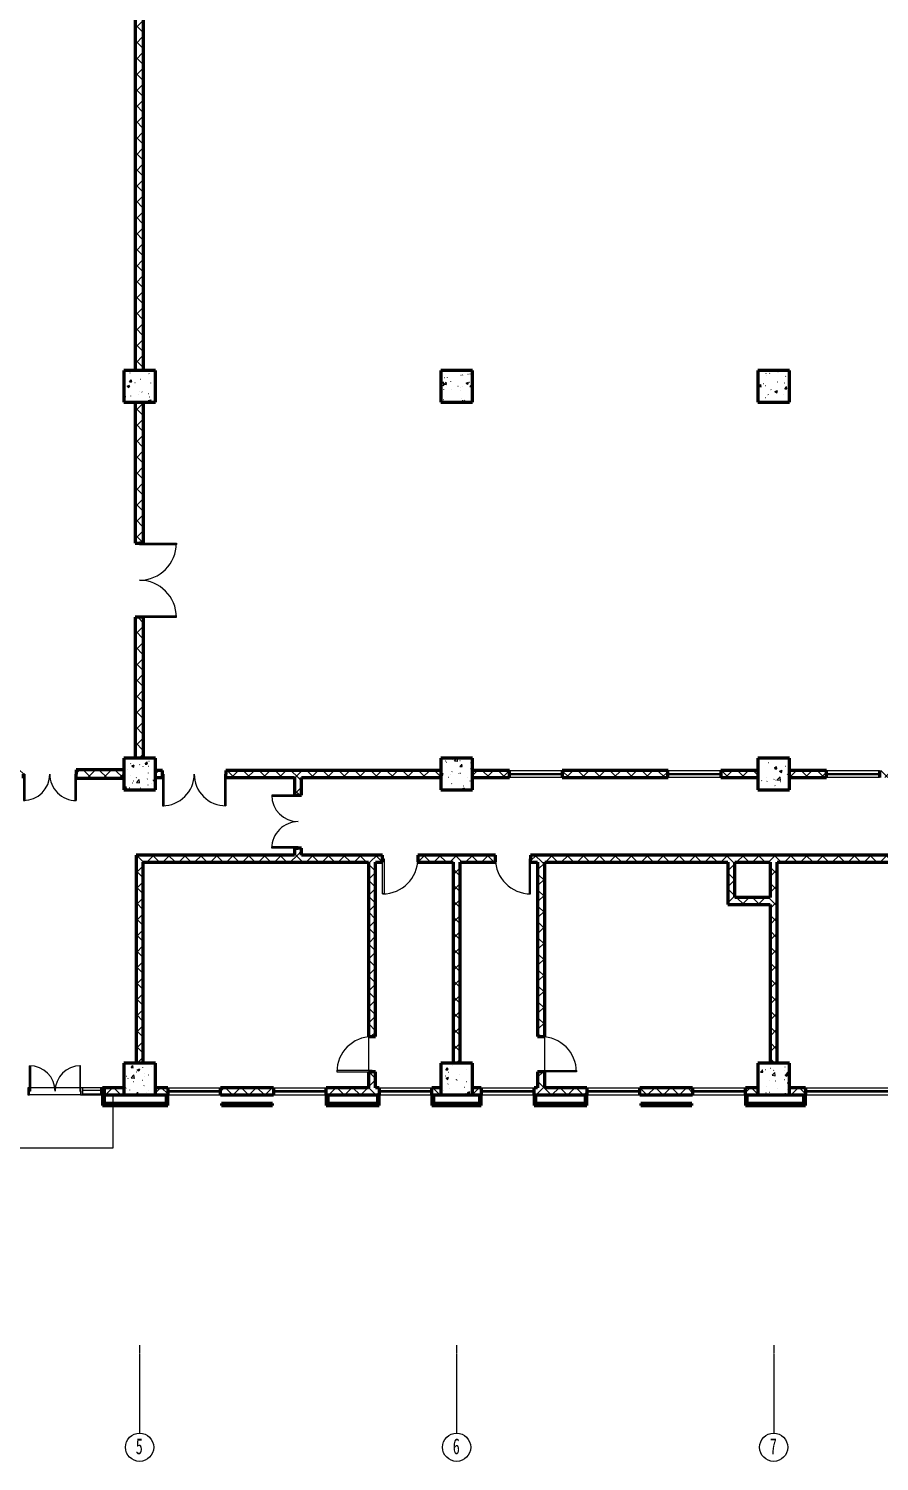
# Model space of a CAD drawing. Header units: millimetres. Extents: x -186019 to 257600, y -73860 to 134785.
# Drawn here: x -151969 to -127819, y 38485 to 79135 of the extents above; entities that cross this region are included whole.
import ezdxf

# ---------------------------------------------------------------- set-up
doc = ezdxf.new("R2010")
doc.units = ezdxf.units.MM
doc.linetypes.add('轴网线', pattern=[22.24, 12.7, -3.18, 3.18, -3.18])
for name, color, linetype, lineweight in [('A-DOOR', 31, 'Continuous', 13), ('A-FLOR', 192, 'Continuous', 13), ('A-GLAZ', 151, 'Continuous', 13), ('A-GLAZ-CURT', 52, 'Continuous', 13), ('A-GLAZ-CWMG', 51, 'Continuous', 13), ('A-WALL', 113, 'Continuous', 13), ('A-WALL-PATT', 111, 'Continuous', 50), ('S-COLS', 52, 'Continuous', 13), ('S-GRID', 1, 'Continuous', 13), ('S-GRID-IDEN', 1, 'Continuous', 13)]:
    doc.layers.add(name, color=color, linetype=linetype, lineweight=lineweight)
doc.styles.add('宋体_1', font='', dxfattribs={"width": 0.65, "height": 450})
doc.styles.get('宋体_1').set_extended_font_data('SimSun')
pattern_1 = [(45, (0, 0), (-226.27417, 226.27417), []), (135, (0, 0), (-226.27417, -226.27417), [])]

# ---------------------------------------------------------------- blocks, each defined once
blk = doc.blocks.new('结构矩形柱 - 结构柱-900 x 900 mm-V63-1F')
at = {"layer": 'S-COLS'}
h = blk.add_hatch(dxfattribs=at)
h.set_pattern_fill('FP_65', color=256, style=0, pattern_type=2)
h.set_pattern_definition([(50, (130819, -49335.2), (728.7365, -63.7558), [76.2, -838.2]), (355, (130819, -49335.2), (-140.9716, 764.2276), [60.96, -670.56]), (100.451, (130879.7, -49340.5), (587.77, 700.4668), [64.76, -712.36]), (46.184, (130819, -49132), (1084.316, -168.171), [114.3, -1257.3]), (96.636, (130909.4, -49146), (949.61, 989.71), [97.14, -1068.54]), (351.184, (130819, -49132), (949.621, 989.701), [91.44, -1005.84]), (21, (130920.6, -49182.8), (606.4579, -409.0606), [76.2, -838.2]), (326, (130920.6, -49182.8), (247.2083, 736.753), [60.96, -670.56]), (71.451, (130971.1, -49216.9), (853.6683, 327.6855), [64.76, -712.36]), (37.5, (130819, -49335.2), (12.3547, 338.2201), [6.706, -655.726, 6.706, -674.014, -673.1]), (37.5, (130819, -49335.2), (12.3547, 338.2201), [-1343.152, 6.706, -666.394]), (7.5, (130819, -49335.2), (267.2789, 400.7221), [6.706, -381.406, 6.706, -640.486, -256.54]), (7.5, (130819, -49335.2), (267.2789, 400.7221), [-1035.304, 6.706, -249.834]), (327.5, (130592.42, -49335.2), (542.36333, -22.91534), [6.706, -247.294, 6.706, -1837.334]), (327.5, (130592.42, -49335.2), (542.36333, -22.91534), [-260.706, -785.774, 6.706, -1044.854]), (317.5, (130490.82, -49335.2), (592.517, 101.7071), [6.706, -323.494, 6.706, -1266.342]), (317.5, (130490.82, -49335.2), (592.517, 101.7071), [-336.906, -519.582, 6.706, -740.054])])
h.paths.add_polyline_path([(-100, -450), (450, -450), (450, 450), (-450, 450), (-450, -450)], flags=0)
at = {"layer": 'S-COLS', "lineweight": 50}
for p, q in [((450, 450), (-450, 450)), ((-450, 450), (-450, -450)), ((450, -450), (450, 450)), ((-450, -450), (450, -450))]:
    blk.add_line(p, q, dxfattribs=at)
blk = doc.blocks.new('结构矩形柱 - 结构柱-900 x 900 mm-V64-1F')
at = {"layer": 'S-COLS'}
h = blk.add_hatch(dxfattribs=at)
h.set_pattern_fill('FP_66', color=256, style=0, pattern_type=2)
h.set_pattern_definition([(50, (130819, -57985.2), (728.7365, -63.7558), [76.2, -838.2]), (355, (130819, -57985.2), (-140.9716, 764.2276), [60.96, -670.56]), (100.451, (130879.7, -57990.5), (587.77, 700.4668), [64.76, -712.36]), (46.184, (130819, -57782), (1084.316, -168.171), [114.3, -1257.3]), (96.636, (130909.4, -57796), (949.61, 989.71), [97.14, -1068.54]), (351.184, (130819, -57782), (949.6206, 989.701), [91.44, -1005.84]), (21, (130920.6, -57832.8), (606.4579, -409.0606), [76.2, -838.2]), (326, (130920.6, -57832.8), (247.2083, 736.753), [60.96, -670.56]), (71.451, (130971.1, -57866.9), (853.6683, 327.6855), [64.76, -712.36]), (37.5, (130819, -57985.2), (12.3547, 338.2201), [6.706, -655.726, 6.706, -674.014, -673.1]), (37.5, (130819, -57985.2), (12.3547, 338.2201), [-1343.152, 6.706, -666.394]), (7.5, (130819, -57985.2), (267.2789, 400.7221), [6.706, -381.406, 6.706, -640.486, -256.54]), (7.5, (130819, -57985.2), (267.2789, 400.7221), [-1035.304, 6.706, -249.834]), (327.5, (130592.42, -57985.2), (542.36333, -22.91534), [6.706, -247.294, 6.706, -1837.334]), (327.5, (130592.42, -57985.2), (542.36333, -22.91534), [-260.706, -785.774, 6.706, -1044.854]), (317.5, (130490.82, -57985.2), (592.517, 101.7071), [6.706, -323.494, 6.706, -1266.342]), (317.5, (130490.82, -57985.2), (592.517, 101.7071), [-336.906, -519.582, 6.706, -740.054])])
h.paths.add_polyline_path([(-450, -450), (450, -450), (450, 450), (-450, 450)], flags=0)
at = {"layer": 'S-COLS', "lineweight": 50}
for p, q in [((450, 450), (-450, 450)), ((-450, 450), (-450, -450)), ((450, -450), (450, 450)), ((-450, -450), (450, -450))]:
    blk.add_line(p, q, dxfattribs=at)
blk = doc.blocks.new('结构矩形柱 - 结构柱-900 x 900 mm-V71-1F')
at = {"layer": 'S-COLS'}
h = blk.add_hatch(dxfattribs=at)
h.set_pattern_fill('FP_73', color=256, style=0, pattern_type=2)
h.set_pattern_definition([(50, (130819, -68985.2), (728.7365, -63.7558), [76.2, -838.2]), (355, (130819, -68985.2), (-140.9716, 764.2276), [60.96, -670.56]), (100.451, (130879.7, -68990.5), (587.77, 700.4668), [64.76, -712.36]), (46.184, (130819, -68782), (1084.316, -168.171), [114.3, -1257.3]), (96.636, (130909.4, -68796), (949.61, 989.71), [97.14, -1068.54]), (351.184, (130819, -68782), (949.6206, 989.701), [91.44, -1005.84]), (21, (130920.6, -68832.8), (606.4579, -409.0606), [76.2, -838.2]), (326, (130920.6, -68832.8), (247.2083, 736.753), [60.96, -670.56]), (71.451, (130971.1, -68866.9), (853.6683, 327.6855), [64.76, -712.36]), (37.5, (130819, -68985.2), (12.3547, 338.2201), [6.706, -655.726, 6.706, -674.014, -673.1]), (37.5, (130819, -68985.2), (12.3547, 338.2201), [-1343.152, 6.706, -666.394]), (7.5, (130819, -68985.2), (267.2789, 400.7221), [6.706, -381.406, 6.706, -640.486, -256.54]), (7.5, (130819, -68985.2), (267.2789, 400.7221), [-1035.304, 6.706, -249.834]), (327.5, (130592.42, -68985.2), (542.36333, -22.91534), [6.706, -247.294, 6.706, -1837.334]), (327.5, (130592.42, -68985.2), (542.36333, -22.91534), [-260.706, -785.774, 6.706, -1044.854]), (317.5, (130490.82, -68985.2), (592.517, 101.7071), [6.706, -323.494, 6.706, -1266.342]), (317.5, (130490.82, -68985.2), (592.517, 101.7071), [-336.906, -519.582, 6.706, -740.054])])
h.paths.add_polyline_path([(-100, -450), (450, -450), (450, 450), (-450, 450), (-450, -450)], flags=0)
at = {"layer": 'S-COLS', "lineweight": 50}
for p, q in [((450, 450), (-450, 450)), ((-450, 450), (-450, -450)), ((450, -450), (450, 450)), ((-450, -450), (450, -450))]:
    blk.add_line(p, q, dxfattribs=at)
blk = doc.blocks.new('结构矩形柱 - 结构柱-900 x 900 mm-V75-1F')
at = {"layer": 'S-COLS'}
h = blk.add_hatch(dxfattribs=at)
h.set_pattern_fill('FP_77', color=256, style=0, pattern_type=2)
h.set_pattern_definition([(50, (139819, -49335.2), (728.7365, -63.7558), [76.2, -838.2]), (355, (139819, -49335.2), (-140.9716, 764.2276), [60.96, -670.56]), (100.451, (139879.7, -49340.5), (587.77, 700.4668), [64.76, -712.36]), (46.184, (139819, -49132), (1084.316, -168.171), [114.3, -1257.3]), (96.636, (139909.4, -49146), (949.61, 989.71), [97.14, -1068.54]), (351.184, (139819, -49132), (949.6206, 989.701), [91.44, -1005.84]), (21, (139920.6, -49182.8), (606.4579, -409.0606), [76.2, -838.2]), (326, (139920.6, -49182.8), (247.2083, 736.753), [60.96, -670.56]), (71.451, (139971.1, -49216.9), (853.6683, 327.6855), [64.76, -712.36]), (37.5, (139819, -49335.2), (12.3547, 338.2201), [6.706, -655.726, 6.706, -674.014, -673.1]), (37.5, (139819, -49335.2), (12.3547, 338.2201), [-1343.152, 6.706, -666.394]), (7.5, (139819, -49335.2), (267.2789, 400.7221), [6.706, -381.406, 6.706, -640.486, -256.54]), (7.5, (139819, -49335.2), (267.2789, 400.7221), [-1035.304, 6.706, -249.834]), (327.5, (139592.42, -49335.2), (542.36333, -22.91534), [6.706, -247.294, 6.706, -1837.334]), (327.5, (139592.42, -49335.2), (542.36333, -22.91534), [-260.706, -785.774, 6.706, -1044.854]), (317.5, (139490.82, -49335.2), (592.517, 101.7071), [6.706, -323.494, 6.706, -1266.342]), (317.5, (139490.82, -49335.2), (592.517, 101.7071), [-336.906, -519.582, 6.706, -740.054])])
h.paths.add_polyline_path([(-450, -450), (450, -450), (450, 450), (-450, 450), (-450, -250)], flags=0)
at = {"layer": 'S-COLS', "lineweight": 50}
for p, q in [((450, 450), (-450, 450)), ((-450, 450), (-450, -450)), ((450, -450), (450, 450)), ((-450, -450), (450, -450))]:
    blk.add_line(p, q, dxfattribs=at)
blk = doc.blocks.new('结构矩形柱 - 结构柱-900 x 900 mm-V76-1F')
at = {"layer": 'S-COLS'}
h = blk.add_hatch(dxfattribs=at)
h.set_pattern_fill('FP_78', color=256, style=0, pattern_type=2)
h.set_pattern_definition([(50, (139819, -57985.2), (728.7365, -63.7558), [76.2, -838.2]), (355, (139819, -57985.2), (-140.9716, 764.2276), [60.96, -670.56]), (100.451, (139879.7, -57990.5), (587.77, 700.4668), [64.76, -712.36]), (46.184, (139819, -57782), (1084.316, -168.171), [114.3, -1257.3]), (96.636, (139909.4, -57796), (949.61, 989.71), [97.14, -1068.54]), (351.184, (139819, -57782), (949.6206, 989.701), [91.44, -1005.84]), (21, (139920.6, -57832.8), (606.4579, -409.0606), [76.2, -838.2]), (326, (139920.6, -57832.8), (247.2083, 736.753), [60.96, -670.56]), (71.451, (139971.1, -57866.9), (853.6683, 327.6855), [64.76, -712.36]), (37.5, (139819, -57985.2), (12.3547, 338.2201), [6.706, -655.726, 6.706, -674.014, -673.1]), (37.5, (139819, -57985.2), (12.3547, 338.2201), [-1343.152, 6.706, -666.394]), (7.5, (139819, -57985.2), (267.2789, 400.7221), [6.706, -381.406, 6.706, -640.486, -256.54]), (7.5, (139819, -57985.2), (267.2789, 400.7221), [-1035.304, 6.706, -249.834]), (327.5, (139592.42, -57985.2), (542.36333, -22.91534), [6.706, -247.294, 6.706, -1837.334]), (327.5, (139592.42, -57985.2), (542.36333, -22.91534), [-260.706, -785.774, 6.706, -1044.854]), (317.5, (139490.82, -57985.2), (592.517, 101.7071), [6.706, -323.494, 6.706, -1266.342]), (317.5, (139490.82, -57985.2), (592.517, 101.7071), [-336.906, -519.582, 6.706, -740.054])])
h.paths.add_polyline_path([(450, -450), (450, 450), (-450, 450), (-450, -450)], flags=0)
at = {"layer": 'S-COLS', "lineweight": 50}
for p, q in [((450, 450), (-450, 450)), ((-450, 450), (-450, -450)), ((450, -450), (450, 450)), ((-450, -450), (450, -450))]:
    blk.add_line(p, q, dxfattribs=at)
blk = doc.blocks.new('结构矩形柱 - 结构柱-900 x 900 mm-V77-1F')
at = {"layer": 'S-COLS'}
h = blk.add_hatch(dxfattribs=at)
h.set_pattern_fill('FP_79', color=256, style=0, pattern_type=2)
h.set_pattern_definition([(50, (139819, -68985.2), (728.7365, -63.7558), [76.2, -838.2]), (355, (139819, -68985.2), (-140.9716, 764.2276), [60.96, -670.56]), (100.451, (139879.7, -68990.5), (587.77, 700.4668), [64.76, -712.36]), (46.184, (139819, -68782), (1084.316, -168.171), [114.3, -1257.3]), (96.636, (139909.4, -68796), (949.61, 989.71), [97.14, -1068.54]), (351.184, (139819, -68782), (949.6206, 989.701), [91.44, -1005.84]), (21, (139920.6, -68832.8), (606.4579, -409.0606), [76.2, -838.2]), (326, (139920.6, -68832.8), (247.2083, 736.753), [60.96, -670.56]), (71.451, (139971.1, -68866.9), (853.6683, 327.6855), [64.76, -712.36]), (37.5, (139819, -68985.2), (12.3547, 338.2201), [6.706, -655.726, 6.706, -674.014, -673.1]), (37.5, (139819, -68985.2), (12.3547, 338.2201), [-1343.152, 6.706, -666.394]), (7.5, (139819, -68985.2), (267.2789, 400.7221), [6.706, -381.406, 6.706, -640.486, -256.54]), (7.5, (139819, -68985.2), (267.2789, 400.7221), [-1035.304, 6.706, -249.834]), (327.5, (139592.42, -68985.2), (542.36333, -22.91534), [6.706, -247.294, 6.706, -1837.334]), (327.5, (139592.42, -68985.2), (542.36333, -22.91534), [-260.706, -785.774, 6.706, -1044.854]), (317.5, (139490.82, -68985.2), (592.517, 101.7071), [6.706, -323.494, 6.706, -1266.342]), (317.5, (139490.82, -68985.2), (592.517, 101.7071), [-336.906, -519.582, 6.706, -740.054])])
h.paths.add_polyline_path([(450, -450), (450, 450), (-450, 450), (-450, -450)], flags=0)
at = {"layer": 'S-COLS', "lineweight": 50}
for p, q in [((450, 450), (-450, 450)), ((-450, 450), (-450, -450)), ((450, -450), (450, 450)), ((-450, -450), (450, -450))]:
    blk.add_line(p, q, dxfattribs=at)
blk = doc.blocks.new('结构矩形柱 - 结构柱-900 x 900 mm-V83-1F')
at = {"layer": 'S-COLS'}
h = blk.add_hatch(dxfattribs=at)
h.set_pattern_fill('FP_85', color=256, style=0, pattern_type=2)
h.set_pattern_definition([(50, (148819, -49335.2), (728.7365, -63.7558), [76.2, -838.2]), (355, (148819, -49335.2), (-140.9716, 764.2276), [60.96, -670.56]), (100.451, (148879.7, -49340.5), (587.77, 700.4668), [64.76, -712.36]), (46.184, (148819, -49132), (1084.316, -168.171), [114.3, -1257.3]), (96.636, (148909.4, -49146), (949.61, 989.71), [97.14, -1068.54]), (351.184, (148819, -49132), (949.6206, 989.701), [91.44, -1005.84]), (21, (148920.6, -49182.8), (606.4579, -409.0606), [76.2, -838.2]), (326, (148920.6, -49182.8), (247.2083, 736.753), [60.96, -670.56]), (71.451, (148971.1, -49216.9), (853.6683, 327.6855), [64.76, -712.36]), (37.5, (148819, -49335.2), (12.3547, 338.2201), [6.706, -655.726, 6.706, -674.014, -673.1]), (37.5, (148819, -49335.2), (12.3547, 338.2201), [-1343.152, 6.706, -666.394]), (7.5, (148819, -49335.2), (267.2789, 400.7221), [6.706, -381.406, 6.706, -640.486, -256.54]), (7.5, (148819, -49335.2), (267.2789, 400.7221), [-1035.304, 6.706, -249.834]), (327.5, (148592.42, -49335.2), (542.36333, -22.91534), [6.706, -247.294, 6.706, -1837.334]), (327.5, (148592.42, -49335.2), (542.36333, -22.91534), [-260.706, -785.774, 6.706, -1044.854]), (317.5, (148490.82, -49335.2), (592.517, 101.7071), [6.706, -323.494, 6.706, -1266.342]), (317.5, (148490.82, -49335.2), (592.517, 101.7071), [-336.906, -519.582, 6.706, -740.054])])
h.paths.add_polyline_path([(100, -450), (450, -450), (450, 450), (-450, 450), (-450, -450)], flags=0)
at = {"layer": 'S-COLS', "lineweight": 50}
for p, q in [((450, 450), (-450, 450)), ((-450, 450), (-450, -450)), ((450, -450), (450, 450)), ((-450, -450), (450, -450))]:
    blk.add_line(p, q, dxfattribs=at)
blk = doc.blocks.new('结构矩形柱 - 结构柱-900 x 900 mm-V84-1F')
at = {"layer": 'S-COLS'}
h = blk.add_hatch(dxfattribs=at)
h.set_pattern_fill('FP_86', color=256, style=0, pattern_type=2)
h.set_pattern_definition([(50, (148819, -57985.2), (728.7365, -63.7558), [76.2, -838.2]), (355, (148819, -57985.2), (-140.9716, 764.2276), [60.96, -670.56]), (100.451, (148879.7, -57990.5), (587.77, 700.4668), [64.76, -712.36]), (46.184, (148819, -57782), (1084.316, -168.171), [114.3, -1257.3]), (96.636, (148909.4, -57796), (949.61, 989.71), [97.14, -1068.54]), (351.184, (148819, -57782), (949.6206, 989.701), [91.44, -1005.84]), (21, (148920.6, -57832.8), (606.4579, -409.0606), [76.2, -838.2]), (326, (148920.6, -57832.8), (247.2083, 736.753), [60.96, -670.56]), (71.451, (148971.1, -57866.9), (853.6683, 327.6855), [64.76, -712.36]), (37.5, (148819, -57985.2), (12.3547, 338.2201), [6.706, -655.726, 6.706, -674.014, -673.1]), (37.5, (148819, -57985.2), (12.3547, 338.2201), [-1343.152, 6.706, -666.394]), (7.5, (148819, -57985.2), (267.2789, 400.7221), [6.706, -381.406, 6.706, -640.486, -256.54]), (7.5, (148819, -57985.2), (267.2789, 400.7221), [-1035.304, 6.706, -249.834]), (327.5, (148592.42, -57985.2), (542.36333, -22.91534), [6.706, -247.294, 6.706, -1837.334]), (327.5, (148592.42, -57985.2), (542.36333, -22.91534), [-260.706, -785.774, 6.706, -1044.854]), (317.5, (148490.82, -57985.2), (592.517, 101.7071), [6.706, -323.494, 6.706, -1266.342]), (317.5, (148490.82, -57985.2), (592.517, 101.7071), [-336.906, -519.582, 6.706, -740.054])])
h.paths.add_polyline_path([(172, -450), (450, -450), (450, 450), (-450, 450), (-450, -450), (115, -450)], flags=0)
at = {"layer": 'S-COLS', "lineweight": 50}
for p, q in [((450, 450), (-450, 450)), ((-450, 450), (-450, -450)), ((450, -450), (450, 450)), ((-450, -450), (450, -450))]:
    blk.add_line(p, q, dxfattribs=at)
blk = doc.blocks.new('结构矩形柱 - 结构柱-900 x 900 mm-V85-1F')
at = {"layer": 'S-COLS'}
h = blk.add_hatch(dxfattribs=at)
h.set_pattern_fill('FP_87', color=256, style=0, pattern_type=2)
h.set_pattern_definition([(50, (148819, -68985.2), (728.7365, -63.7558), [76.2, -838.2]), (355, (148819, -68985.2), (-140.9716, 764.2276), [60.96, -670.56]), (100.451, (148879.7, -68990.5), (587.77, 700.4668), [64.76, -712.36]), (46.184, (148819, -68782), (1084.316, -168.171), [114.3, -1257.3]), (96.636, (148909.4, -68796), (949.61, 989.71), [97.14, -1068.54]), (351.184, (148819, -68782), (949.6206, 989.701), [91.44, -1005.84]), (21, (148920.6, -68832.8), (606.4579, -409.0606), [76.2, -838.2]), (326, (148920.6, -68832.8), (247.2083, 736.753), [60.96, -670.56]), (71.451, (148971.1, -68866.9), (853.6683, 327.6855), [64.76, -712.36]), (37.5, (148819, -68985.2), (12.3547, 338.2201), [6.706, -655.726, 6.706, -674.014, -673.1]), (37.5, (148819, -68985.2), (12.3547, 338.2201), [-1343.152, 6.706, -666.394]), (7.5, (148819, -68985.2), (267.2789, 400.7221), [6.706, -381.406, 6.706, -640.486, -256.54]), (7.5, (148819, -68985.2), (267.2789, 400.7221), [-1035.304, 6.706, -249.834]), (327.5, (148592.42, -68985.2), (542.36333, -22.91534), [6.706, -247.294, 6.706, -1837.334]), (327.5, (148592.42, -68985.2), (542.36333, -22.91534), [-260.706, -785.774, 6.706, -1044.854]), (317.5, (148490.82, -68985.2), (592.517, 101.7071), [6.706, -323.494, 6.706, -1266.342]), (317.5, (148490.82, -68985.2), (592.517, 101.7071), [-336.906, -519.582, 6.706, -740.054])])
h.paths.add_polyline_path([(-125, -450), (450, -450), (450, 450), (-450, 450), (-450, -450)], flags=0)
at = {"layer": 'S-COLS', "lineweight": 50}
for p, q in [((450, 450), (-450, 450)), ((-450, 450), (-450, -450)), ((450, -450), (450, 450)), ((-450, -450), (450, -450))]:
    blk.add_line(p, q, dxfattribs=at)
blk = doc.blocks.new('双面嵌板木门 1 - FM甲2124-2415630-1F')
at = {"layer": 'A-DOOR'}
for p, q in [((-1050, 1050), (-1010, 1050)), ((-1050, 120), (-1050, 1050)), ((-1010, 0), (-1010, 1050)), ((1050, 1050), (1010, 1050)), ((1010, 0), (1010, 1050)), ((1050, 120), (1050, 1050)), ((-1010, 0), (-1050, 0)), ((1010, 0), (1050, 0))]:
    blk.add_line(p, q, dxfattribs=at)
at = {"layer": 'A-DOOR', "lineweight": 50}
for p, q in [((-1050, 120), (-1050, 0)), ((1050, 120), (1050, 0))]:
    blk.add_line(p, q, dxfattribs=at)
at = {"layer": 'A-DOOR'}
for centre, start, end in [((-1050, 0), 360, 90), ((1050, 0), 90, 180)]:
    blk.add_arc(centre, 1050, start, end, dxfattribs=at)
blk = doc.blocks.new('双面嵌板木门 1 - M1521-2337372-1F')
at = {"layer": 'A-DOOR'}
for p, q in [((-750, 750), (-710, 750)), ((-750, 100), (-750, 750)), ((-710, 0), (-710, 750)), ((750, 750), (710, 750)), ((710, 0), (710, 750)), ((750, 100), (750, 750)), ((-710, 0), (-750, 0)), ((710, 0), (750, 0))]:
    blk.add_line(p, q, dxfattribs=at)
at = {"layer": 'A-DOOR', "lineweight": 50}
for p, q in [((-750, 100), (-750, 0)), ((750, 100), (750, 0))]:
    blk.add_line(p, q, dxfattribs=at)
at = {"layer": 'A-DOOR'}
for centre, start, end in [((-750, 0), 360, 90), ((750, 0), 90, 180)]:
    blk.add_arc(centre, 750, start, end, dxfattribs=at)
blk = doc.blocks.new('单嵌板木门 1 - LM1021-2343255-1F')
at = {"layer": 'A-DOOR'}
for p, q in [((460, 0), (460, 1000)), ((460, 1000), (500, 1000)), ((500, 1000), (500, 100)), ((500, 0), (460, 0))]:
    blk.add_line(p, q, dxfattribs=at)
at = {"layer": 'A-DOOR', "lineweight": 50}
blk.add_line((500, 100), (500, 0), dxfattribs=at)
at = {"layer": 'A-DOOR'}
blk.add_arc((500, 0), 1000, 90, 180, dxfattribs=at)
blk = doc.blocks.new('单嵌板木门 1 - LM1021-2343198-1F')
at = {"layer": 'A-DOOR'}
for p, q in [((500, 0), (460, 0)), ((460, 0), (460, -1000)), ((500, -1000), (500, -100)), ((460, -1000), (500, -1000))]:
    blk.add_line(p, q, dxfattribs=at)
at = {"layer": 'A-DOOR', "lineweight": 50}
blk.add_line((500, -100), (500, 0), dxfattribs=at)
at = {"layer": 'A-DOOR'}
blk.add_arc((500, 0), 1000, 180, 270, dxfattribs=at)
blk = doc.blocks.new('双面嵌板木门 1 - M1821-2343718-1F')
at = {"layer": 'A-DOOR'}
for p, q in [((-900, 900), (-860, 900)), ((-900, 100), (-900, 900)), ((-860, 0), (-860, 900)), ((900, 900), (860, 900)), ((860, 0), (860, 900)), ((900, 100), (900, 900)), ((-860, 0), (-900, 0)), ((860, 0), (900, 0))]:
    blk.add_line(p, q, dxfattribs=at)
at = {"layer": 'A-DOOR', "lineweight": 50}
for p, q in [((-900, 100), (-900, 0)), ((900, 100), (900, 0))]:
    blk.add_line(p, q, dxfattribs=at)
at = {"layer": 'A-DOOR'}
for centre, start, end in [((-900, 0), 360, 90), ((900, 0), 90, 180)]:
    blk.add_arc(centre, 900, start, end, dxfattribs=at)
blk = doc.blocks.new('矩形竖梃 - 矩形竖梃-2368668-1F')
at = {"layer": 'A-GLAZ-CWMG'}
for p, q in [((-50, 100), (0, 100)), ((-50, -100), (-50, 100)), ((0, 100), (0, -100)), ((0, -100), (-50, -100))]:
    blk.add_line(p, q, dxfattribs=at)
blk = doc.blocks.new('系统嵌板 - 玻璃-V149-1F')
at = {"layer": 'A-GLAZ-CURT'}
h = blk.add_hatch(dxfattribs=at)
h.set_pattern_fill('FP_156', color=256, style=0, pattern_type=2)
h.set_pattern_definition([(0, (150181.49, -48985.2), (0, 100), [])])
h.paths.add_polyline_path([(-263, -100), (262, -100), (262, 100), (-263, 100)], flags=0)
at = {"layer": 'A-GLAZ-CURT', "lineweight": 18}
for p, q in [((262, 100), (-263, 100)), ((-263, 100), (-263, -100)), ((262, -100), (262, 100)), ((-263, -100), (262, -100))]:
    blk.add_line(p, q, dxfattribs=at)
blk = doc.blocks.new('门嵌板_双开门3 - 门嵌板_双开门 3-2384786-1F')
at = {"layer": 'A-DOOR'}
for p, q in [((-725, 0), (-725, 725)), ((-725, 725), (-700, 725)), ((-700, 725), (-700, 0)), ((725, 725), (700, 725)), ((700, 725), (700, 0)), ((725, 0), (725, 725)), ((-700, 0), (-725, 0)), ((700, 0), (725, 0))]:
    blk.add_line(p, q, dxfattribs=at)
for centre, start, end in [((-725, 0), 360, 90), ((725, 0), 90, 180)]:
    blk.add_arc(centre, 725, start, end, dxfattribs=at)
blk = doc.blocks.new('矩形竖梃 - 矩形竖梃-2381547-1F')
at = {"layer": 'A-GLAZ-CWMG'}
for p, q in [((-150494, 48885), (-151944, 48885)), ((-150519, 49085), (-151919, 49085))]:
    blk.add_line(p, q, dxfattribs=at)
blk = doc.blocks.new('组合窗 - 三层三列_平开_固定_ - C2736-2356831-1F')
at = {"layer": 'A-GLAZ'}
for p, q in [((-1350, 100), (1350, 100)), ((-1350, 20), (1350, 20)), ((-1350, -20), (1350, -20)), ((-1350, -100), (1350, -100))]:
    blk.add_line(p, q, dxfattribs=at)
at = {"layer": 'A-GLAZ', "lineweight": 50}
for p, q in [((-1350, 100), (-1350, -100)), ((1350, -100), (1350, 100))]:
    blk.add_line(p, q, dxfattribs=at)
blk = doc.blocks.new('组合窗 - 三层双列_平开_固定_ - C1536-2352221-1F')
at = {"layer": 'A-GLAZ'}
for p, q in [((-750, 100), (750, 100)), ((-750, 20), (750, 20)), ((-750, -20), (750, -20)), ((-750, -100), (750, -100))]:
    blk.add_line(p, q, dxfattribs=at)
at = {"layer": 'A-GLAZ', "lineweight": 50}
for p, q in [((-750, 100), (-750, -100)), ((750, -100), (750, 100))]:
    blk.add_line(p, q, dxfattribs=at)
blk = doc.blocks.new('双面嵌板木门 1 - M1521-2415631-1F')
at = {"layer": 'A-DOOR'}
for p, q in [((-750, 750), (-710, 750)), ((-750, 120), (-750, 750)), ((-710, 0), (-710, 750)), ((750, 750), (710, 750)), ((710, 0), (710, 750)), ((750, 120), (750, 750)), ((-710, 0), (-750, 0)), ((710, 0), (750, 0))]:
    blk.add_line(p, q, dxfattribs=at)
at = {"layer": 'A-DOOR', "lineweight": 50}
for p, q in [((-750, 120), (-750, 0)), ((750, 120), (750, 0))]:
    blk.add_line(p, q, dxfattribs=at)
at = {"layer": 'A-DOOR'}
for centre, start, end in [((-750, 0), 360, 90), ((750, 0), 90, 180)]:
    blk.add_arc(centre, 750, start, end, dxfattribs=at)
blk = doc.blocks.new('固定窗 - C1515-2372845-1F')
at = {"layer": 'A-GLAZ', "lineweight": 50}
for p, q in [((-788.1, -100), (-788.1, 100)), ((711.9, 100), (711.9, -100))]:
    blk.add_line(p, q, dxfattribs=at)
at = {"layer": 'A-GLAZ'}
for p, q in [((-788.1, 100), (711.9, 100)), ((-788.1, 20), (711.9, 20)), ((711.9, -20), (-788.1, -20)), ((711.9, -100), (-788.1, -100))]:
    blk.add_line(p, q, dxfattribs=at)
blk = doc.blocks.new('矩形竖梃 - 矩形竖梃-2384779-1F')
at = {"layer": 'A-GLAZ-CWMG'}
for p, q in [((-25, 100), (25, 100)), ((-25, -100), (-25, 100)), ((25, 100), (25, 0)), ((25, -100), (-25, -100))]:
    blk.add_line(p, q, dxfattribs=at)
blk = doc.blocks.new('矩形竖梃 - 矩形竖梃-V155-1F')
at = {"layer": 'A-GLAZ-CWMG'}
for p, q in [((-25, 100), (25, 100)), ((-25, 0), (-25, 100)), ((25, 100), (25, -100)), ((25, -100), (-25, -100))]:
    blk.add_line(p, q, dxfattribs=at)
blk = doc.blocks.new('轴网 - 宽度系数 0_65-155799-1F')
at = {"layer": 'S-GRID-IDEN'}
blk.add_circle((0, 0), 4, dxfattribs=at)

msp = doc.modelspace()

# ---------------------------------------------------------------- hatches: boundary and pattern name
at = {"layer": 'A-WALL-PATT', "lineweight": 13}
h = msp.add_hatch(dxfattribs=at)
h.set_pattern_fill('FP_137', color=256, style=0, pattern_type=2)
h.set_pattern_definition(pattern_1)
h.paths.add_polyline_path([(-148704, 69435), (-148704, 79535), (-148944, 79535), (-148944, 69435), (-148719, 69435)], flags=0)
h = msp.add_hatch(dxfattribs=at)
h.set_pattern_fill('FP_137', color=256, style=0, pattern_type=2)
h.set_pattern_definition(pattern_1)
h.paths.add_polyline_path([(-148719, 58435), (-148704, 58435), (-148704, 62435), (-148944, 62435), (-148944, 58435), (-148919, 58435)], flags=0)
h.paths.add_polyline_path([(-148944, 64535), (-148704, 64535), (-148704, 68535), (-148944, 68535)], flags=0)
h = msp.add_hatch(dxfattribs=at)
h.set_pattern_fill('FP_137', color=256, style=0, pattern_type=2)
h.set_pattern_definition(pattern_1)
h.paths.add_polyline_path([(-153519, 57865), (-152119, 57865), (-152119, 58105), (-153519, 58105), (-153519, 57985)], flags=0)
h.paths.add_polyline_path([(-149269, 57865), (-149269, 58105), (-150619, 58105), (-150619, 57865)], flags=0)
h = msp.add_hatch(dxfattribs=at)
h.set_pattern_fill('FP_137', color=256, style=0, pattern_type=2)
h.set_pattern_definition(pattern_1)
h.paths.add_polyline_path([(-140269, 57885), (-140269, 58085), (-146369, 58085), (-146369, 57885), (-142119, 57885)], flags=0)
h.paths.add_polyline_path([(-148169, 57885), (-148169, 58085), (-148369, 58085), (-148369, 57885)], flags=0)
h = msp.add_hatch(dxfattribs=at)
h.set_pattern_fill('FP_137', color=256, style=0, pattern_type=2)
h.set_pattern_definition(pattern_1)
h.paths.add_polyline_path([(-144219, 55685), (-144219, 55885), (-144419, 55885), (-144419, 55685)], flags=0)
h.paths.add_polyline_path([(-144319, 57385), (-144219, 57385), (-144219, 57885), (-144419, 57885), (-144419, 57385)], flags=0)
h = msp.add_hatch(dxfattribs=at)
h.set_pattern_fill('FP_137', color=256, style=0, pattern_type=2)
h.set_pattern_definition(pattern_1)
h.paths.add_polyline_path([(-131269, 57885), (-131269, 58085), (-132319, 58085), (-132319, 57885), (-131919, 57885)], flags=0)
h.paths.add_polyline_path([(-133819, 57885), (-133819, 58085), (-136819, 58085), (-136819, 57885), (-135787, 57885)], flags=0)
h.paths.add_polyline_path([(-138719, 57885), (-138319, 57885), (-138319, 58085), (-139369, 58085), (-139369, 57885)], flags=0)
h = msp.add_hatch(dxfattribs=at)
h.set_pattern_fill('FP_137', color=256, style=0, pattern_type=2)
h.set_pattern_definition(pattern_1)
h.paths.add_polyline_path([(-126015, 57885), (-124819, 57885), (-124819, 58085), (-127819, 58085), (-127819, 57885), (-127219, 57885)], flags=0)
h.paths.add_polyline_path([(-130369, 57885), (-129319, 57885), (-129319, 58085), (-130369, 58085)], flags=0)
h.paths.add_polyline_path([(-123319, 57885), (-122269, 57885), (-122269, 58085), (-123319, 58085)], flags=0)
h = msp.add_hatch(dxfattribs=at)
h.set_pattern_fill('FP_137', color=256, style=0, pattern_type=2)
h.set_pattern_definition(pattern_1)
h.paths.add_polyline_path([(-148919, 49785), (-148719, 49785), (-148719, 55685), (-148919, 55685), (-148919, 54716)], flags=0)
h = msp.add_hatch(dxfattribs=at)
h.set_pattern_fill('FP_137', color=256, style=0, pattern_type=2)
h.set_pattern_definition(pattern_1)
h.paths.add_polyline_path([(-104619, 55485), (-103719, 55485), (-103719, 55685), (-107419, 55685), (-107419, 55485), (-106471, 55485)], flags=0)
h.paths.add_polyline_path([(-108919, 55485), (-108919, 55685), (-125719, 55685), (-125719, 55485), (-116243, 55485)], flags=0)
h.paths.add_polyline_path([(-130972, 55485), (-127219, 55485), (-127219, 55685), (-137719, 55685), (-137719, 55485), (-131919, 55485)], flags=0)
h.paths.add_polyline_path([(-138719, 55485), (-138719, 55685), (-140919, 55685), (-140919, 55485), (-139719, 55485)], flags=0)
h.paths.add_polyline_path([(-148719, 55485), (-141919, 55485), (-141919, 55685), (-148719, 55685)], flags=0)
h = msp.add_hatch(dxfattribs=at)
h.set_pattern_fill('FP_137', color=256, style=0, pattern_type=2)
h.set_pattern_definition(pattern_1)
h.paths.add_polyline_path([(-142319, 49085), (-142119, 49085), (-142119, 49535), (-142319, 49535)], flags=0)
h.paths.add_polyline_path([(-142319, 50535), (-142119, 50535), (-142119, 55485), (-142319, 55485), (-142319, 54716)], flags=0)
h = msp.add_hatch(dxfattribs=at)
h.set_pattern_fill('FP_137', color=256, style=0, pattern_type=2)
h.set_pattern_definition(pattern_1)
h.paths.add_polyline_path([(-139719, 49785), (-139719, 55485), (-139919, 55485), (-139919, 49785)], flags=0)
h = msp.add_hatch(dxfattribs=at)
h.set_pattern_fill('FP_137', color=256, style=0, pattern_type=2)
h.set_pattern_definition(pattern_1)
h.paths.add_polyline_path([(-137319, 49085), (-137319, 49535), (-137519, 49535), (-137519, 49085)], flags=0)
h.paths.add_polyline_path([(-137519, 50535), (-137319, 50535), (-137319, 55485), (-137519, 55485), (-137519, 54716)], flags=0)
h = msp.add_hatch(dxfattribs=at)
h.set_pattern_fill('FP_137', color=256, style=0, pattern_type=2)
h.set_pattern_definition(pattern_1)
h.paths.add_polyline_path([(-131919, 54285), (-131919, 55485), (-132119, 55485), (-132119, 54285)], flags=0)
h = msp.add_hatch(dxfattribs=at)
h.set_pattern_fill('FP_137', color=256, style=0, pattern_type=2)
h.set_pattern_definition(pattern_1)
h.paths.add_polyline_path([(-130719, 49785), (-130719, 55485), (-130919, 55485), (-130919, 49785)], flags=0)
h = msp.add_hatch(dxfattribs=at)
h.set_pattern_fill('FP_137', color=256, style=0, pattern_type=2)
h.set_pattern_definition(pattern_1)
h.paths.add_polyline_path([(-130959, 54285), (-130919, 54285), (-130919, 54485), (-131919, 54485), (-131919, 54285)], flags=0)
h = msp.add_hatch(dxfattribs=at)
h.set_pattern_fill('FP_137', color=256, style=0, pattern_type=2)
h.set_pattern_definition(pattern_1)
h.paths.add_polyline_path([(-149269, 48885), (-149269, 49085), (-149869, 49085), (-149869, 48885), (-149570, 48885)], flags=0)
h = msp.add_hatch(dxfattribs=at)
h.set_pattern_fill('FP_137', color=256, style=0, pattern_type=2)
h.set_pattern_definition(pattern_1)
h.paths.add_polyline_path([(-140469, 48885), (-140269, 48885), (-140269, 49085), (-140519, 49085), (-140519, 48885)], flags=0)
h.paths.add_polyline_path([(-148369, 48885), (-148019, 48885), (-148019, 49085), (-148369, 49085)], flags=0)
h.paths.add_polyline_path([(-146519, 48885), (-145019, 48885), (-145019, 49085), (-146519, 49085)], flags=0)
h.paths.add_polyline_path([(-142319, 48885), (-142019, 48885), (-142019, 49085), (-143519, 49085), (-143519, 48885), (-143469, 48885)], flags=0)
h = msp.add_hatch(dxfattribs=at)
h.set_pattern_fill('FP_137', color=256, style=0, pattern_type=2)
h.set_pattern_definition(pattern_1)
h.paths.add_polyline_path([(-139119, 48885), (-139119, 49085), (-139369, 49085), (-139369, 48885), (-139169, 48885)], flags=0)
h.paths.add_polyline_path([(-131569, 48885), (-131269, 48885), (-131269, 49085), (-131619, 49085), (-131619, 48885)], flags=0)
h.paths.add_polyline_path([(-133119, 48885), (-133119, 49085), (-134619, 49085), (-134619, 48885)], flags=0)
h.paths.add_polyline_path([(-137619, 48885), (-136119, 48885), (-136119, 49085), (-137619, 49085)], flags=0)
h = msp.add_hatch(dxfattribs=at)
h.set_pattern_fill('FP_137', color=256, style=0, pattern_type=2)
h.set_pattern_definition(pattern_1)
h.paths.add_polyline_path([(-122669, 48885), (-122269, 48885), (-122269, 49085), (-122719, 49085), (-122719, 48885)], flags=0)
h.paths.add_polyline_path([(-130369, 48885), (-129919, 48885), (-129919, 49085), (-130369, 49085)], flags=0)
h.paths.add_polyline_path([(-127219, 48885), (-125419, 48885), (-125419, 49085), (-127219, 49085)], flags=0)

# ---------------------------------------------------------------- linework, layer by layer
at = {"layer": 'A-FLOR'}
for p, q in [((-142319, 50535), (-142319, 49575)), ((-137319, 49575), (-137319, 50535)), ((-149570, 48635), (-149570, 48885)), ((-149570, 47385), (-149570, 48585)), ((-152869, 47385), (-149570, 47385))]:
    msp.add_line(p, q, dxfattribs=at)
at = {"layer": 'A-WALL', "lineweight": 50}
for p, q in [((-148944, 79535), (-148944, 69435)), ((-148704, 69435), (-148704, 79535)), ((-148944, 68535), (-148944, 64535)), ((-148704, 64535), (-148704, 68535)), ((-148944, 64535), (-148824, 64535)), ((-148824, 62435), (-148944, 62435)), ((-148944, 62435), (-148944, 58435)), ((-148704, 58435), (-148704, 62435)), ((-149269, 58105), (-150619, 58105)), ((-150619, 58105), (-150619, 57985)), ((-150619, 57865), (-149269, 57865)), ((-148169, 58085), (-148369, 58085)), ((-148369, 57885), (-148169, 57885)), ((-148169, 57985), (-148169, 58085)), ((-140269, 58085), (-146369, 58085)), ((-146369, 58085), (-146369, 57985)), ((-146369, 57885), (-144419, 57885)), ((-144419, 57885), (-144419, 57385)), ((-144219, 57885), (-140269, 57885)), ((-144219, 57385), (-144219, 57885)), ((-138319, 58085), (-139369, 58085)), ((-139369, 57885), (-138319, 57885)), ((-133819, 58085), (-136819, 58085)), ((-136819, 57885), (-133819, 57885)), ((-131269, 58085), (-132319, 58085)), ((-132319, 57885), (-131269, 57885)), ((-129319, 58085), (-130369, 58085)), ((-130369, 57885), (-129319, 57885)), ((-144319, 57385), (-144219, 57385)), ((-144419, 55885), (-144419, 55685)), ((-144219, 55885), (-144319, 55885)), ((-144219, 55685), (-144219, 55885)), ((-148919, 55685), (-148919, 49785)), ((-144419, 55685), (-148919, 55685)), ((-148719, 49785), (-148719, 55485)), ((-148719, 55485), (-142319, 55485)), ((-141919, 55685), (-144219, 55685)), ((-142319, 55485), (-142319, 50535)), ((-142119, 55485), (-141919, 55485)), ((-142119, 50535), (-142119, 55485)), ((-141919, 55585), (-141919, 55685)), ((-138719, 55685), (-140919, 55685)), ((-140919, 55685), (-140919, 55485)), ((-140919, 55485), (-139919, 55485)), ((-139919, 55485), (-139919, 49785)), ((-139719, 55485), (-138719, 55485)), ((-139719, 49785), (-139719, 55485)), ((-138719, 55485), (-138719, 55685)), ((-127219, 55685), (-137719, 55685)), ((-137719, 55685), (-137719, 55585)), ((-137719, 55485), (-137519, 55485)), ((-137519, 55485), (-137519, 50535)), ((-137319, 55485), (-132119, 55485)), ((-137319, 50535), (-137319, 55485)), ((-132119, 55485), (-132119, 54285)), ((-131919, 55485), (-130919, 55485)), ((-131919, 54485), (-131919, 55485)), ((-130919, 55485), (-130919, 54485)), ((-130719, 55485), (-127219, 55485)), ((-130719, 49785), (-130719, 55485)), ((-130919, 54485), (-131919, 54485)), ((-132119, 54285), (-130919, 54285)), ((-130919, 54285), (-130919, 49785)), ((-142319, 50535), (-142119, 50535)), ((-137519, 50535), (-137319, 50535)), ((-142319, 49535), (-142319, 49085)), ((-142119, 49535), (-142219, 49535)), ((-142119, 49085), (-142119, 49535)), ((-137419, 49535), (-137519, 49535)), ((-137519, 49535), (-137519, 49085)), ((-137319, 49085), (-137319, 49535)), ((-149269, 49085), (-149869, 49085)), ((-149869, 49085), (-149869, 48885)), ((-149869, 49085), (-149869, 48585)), ((-149869, 48885), (-149269, 48885)), ((-149819, 48635), (-149819, 49085)), ((-148019, 49085), (-148369, 49085)), ((-148369, 48885), (-148019, 48885)), ((-148069, 48885), (-148069, 48635)), ((-148019, 48585), (-148019, 48885)), ((-145019, 49085), (-146519, 49085)), ((-146519, 48885), (-145019, 48885)), ((-142319, 49085), (-143519, 49085)), ((-143519, 48885), (-142019, 48885)), ((-143519, 48885), (-143519, 48585)), ((-143469, 48635), (-143469, 48885)), ((-142019, 49085), (-142119, 49085)), ((-142069, 48885), (-142069, 48635)), ((-142019, 48585), (-142019, 48885)), ((-140269, 49085), (-140519, 49085)), ((-140519, 48885), (-140269, 48885)), ((-140519, 48885), (-140519, 48585)), ((-140469, 48635), (-140469, 48885)), ((-139119, 49085), (-139369, 49085)), ((-139369, 48885), (-139119, 48885)), ((-139169, 48885), (-139169, 48635)), ((-139119, 48585), (-139119, 48885)), ((-137519, 49085), (-137619, 49085)), ((-137619, 48885), (-136119, 48885)), ((-137619, 48885), (-137619, 48585)), ((-137569, 48635), (-137569, 48885)), ((-136119, 49085), (-137319, 49085)), ((-136169, 48885), (-136169, 48635)), ((-136119, 48585), (-136119, 48885)), ((-133119, 49085), (-134619, 49085)), ((-134619, 48885), (-133119, 48885)), ((-131269, 49085), (-131619, 49085)), ((-131619, 48885), (-131269, 48885)), ((-131619, 48885), (-131619, 48585)), ((-131569, 48635), (-131569, 48885)), ((-129919, 49085), (-130369, 49085)), ((-130369, 48885), (-129919, 48885)), ((-129969, 48885), (-129969, 48635)), ((-129919, 48585), (-129919, 48885)), ((-149869, 48585), (-148019, 48585)), ((-148069, 48635), (-149819, 48635)), ((-145044, 48635), (-146494, 48635)), ((-146494, 48635), (-146494, 48585)), ((-146494, 48585), (-145044, 48585)), ((-145044, 48585), (-145044, 48635)), ((-143519, 48585), (-142019, 48585)), ((-142069, 48635), (-143469, 48635)), ((-140519, 48585), (-139119, 48585)), ((-139169, 48635), (-140469, 48635)), ((-137619, 48585), (-136119, 48585)), ((-136169, 48635), (-137569, 48635)), ((-133144, 48635), (-134594, 48635)), ((-134594, 48635), (-134594, 48585)), ((-134594, 48585), (-133144, 48585)), ((-133144, 48585), (-133144, 48635)), ((-131619, 48585), (-129919, 48585)), ((-129969, 48635), (-131569, 48635))]:
    msp.add_line(p, q, dxfattribs=at)
at = {"layer": 'S-GRID', "linetype": '轴网线'}
for p, q in [((-148819, 41785), (-148819, 39285)), ((-139819, 41785), (-139819, 39285)), ((-130819, 41785), (-130819, 39285))]:
    msp.add_line(p, q, dxfattribs=at)

# ---------------------------------------------------------------- block references
at = {"layer": 'A-DOOR'}
for name, p, rotation in [('双面嵌板木门 1 - FM甲2124-2415630-1F', (-148824, 63485), 269.9999999999999), ('双面嵌板木门 1 - M1521-2415631-1F', (-151369, 57985), 180), ('双面嵌板木门 1 - M1821-2343718-1F', (-147269, 57985), 180), ('双面嵌板木门 1 - M1521-2337372-1F', (-144319, 56635), 90), ('单嵌板木门 1 - LM1021-2343255-1F', (-141419, 55585), 180), ('单嵌板木门 1 - LM1021-2343198-1F', (-142219, 50035), 269.9999999999998), ('单嵌板木门 1 - LM1021-2343255-1F', (-137419, 50035), 269.9999999999998)]:
    msp.add_blockref(name, p, dxfattribs=dict(at, rotation=rotation))
for name, p in [('单嵌板木门 1 - LM1021-2343198-1F', (-138219, 55585)), ('门嵌板_双开门3 - 门嵌板_双开门 3-2384786-1F', (-151219, 48985))]:
    msp.add_blockref(name, p, dxfattribs=at)
at = {"layer": 'A-GLAZ'}
for name, p in [('固定窗 - C1515-2372845-1F', (-137531, 57985)), ('固定窗 - C1515-2372845-1F', (-133031, 57985)), ('固定窗 - C1515-2372845-1F', (-128531, 57985)), ('组合窗 - 三层双列_平开_固定_ - C1536-2352221-1F', (-147269, 48985)), ('组合窗 - 三层双列_平开_固定_ - C1536-2352221-1F', (-144269, 48985)), ('组合窗 - 三层双列_平开_固定_ - C1536-2352221-1F', (-141269, 48985)), ('组合窗 - 三层双列_平开_固定_ - C1536-2352221-1F', (-138369, 48985)), ('组合窗 - 三层双列_平开_固定_ - C1536-2352221-1F', (-135369, 48985)), ('组合窗 - 三层双列_平开_固定_ - C1536-2352221-1F', (-132369, 48985)), ('组合窗 - 三层三列_平开_固定_ - C2736-2356831-1F', (-128569, 48985))]:
    msp.add_blockref(name, p, dxfattribs=at)
at = {"layer": 'A-GLAZ-CURT'}
msp.add_blockref('系统嵌板 - 玻璃-V149-1F', (-150181, 48985), dxfattribs=at)
at = {"layer": 'A-GLAZ-CWMG', "extrusion": (0, 0, -1), "rotation": 180}
for name, p in [('矩形竖梃 - 矩形竖梃-2384779-1F', (151969, 48985)), ('矩形竖梃 - 矩形竖梃-V155-1F', (150469, 48985)), ('矩形竖梃 - 矩形竖梃-2368668-1F', (149869, 48985))]:
    msp.add_blockref(name, p, dxfattribs=at)
at = {"layer": 'A-GLAZ-CWMG'}
msp.add_blockref('矩形竖梃 - 矩形竖梃-2381547-1F', (0, 0), dxfattribs=at)
at = {"layer": 'S-COLS'}
for name, p in [('结构矩形柱 - 结构柱-900 x 900 mm-V85-1F', (-148819, 68985)), ('结构矩形柱 - 结构柱-900 x 900 mm-V77-1F', (-139819, 68985)), ('结构矩形柱 - 结构柱-900 x 900 mm-V71-1F', (-130819, 68985)), ('结构矩形柱 - 结构柱-900 x 900 mm-V84-1F', (-148819, 57985)), ('结构矩形柱 - 结构柱-900 x 900 mm-V76-1F', (-139819, 57985)), ('结构矩形柱 - 结构柱-900 x 900 mm-V64-1F', (-130819, 57985)), ('结构矩形柱 - 结构柱-900 x 900 mm-V83-1F', (-148819, 49335)), ('结构矩形柱 - 结构柱-900 x 900 mm-V75-1F', (-139819, 49335)), ('结构矩形柱 - 结构柱-900 x 900 mm-V63-1F', (-130819, 49335))]:
    msp.add_blockref(name, p, dxfattribs=at)
at = {"layer": 'S-GRID-IDEN', "xscale": 99.99999999999991, "yscale": 99.99999999999991, "zscale": 99.99999999999991, "rotation": 180}
for p in [(-148819, 38885), (-139819, 38885), (-130819, 38885)]:
    msp.add_blockref('轴网 - 宽度系数 0_65-155799-1F', p, dxfattribs=at)

# ---------------------------------------------------------------- texts
at = {"layer": 'S-GRID-IDEN', "char_height": 450, "width": 260.55, "attachment_point": 1, "style": '宋体_1'}
for s, insert in [('\\f宋体|b0|i0|c134|p2|;\\W.65;5', (-148928, 39137)), ('\\f宋体|b0|i0|c134|p2|;\\W.65;6', (-139928, 39137)), ('\\f宋体|b0|i0|c134|p2|;\\W.65;7', (-130928, 39137))]:
    msp.add_mtext(s, dxfattribs=dict(at, insert=insert))

doc.saveas('drawing.dxf')
